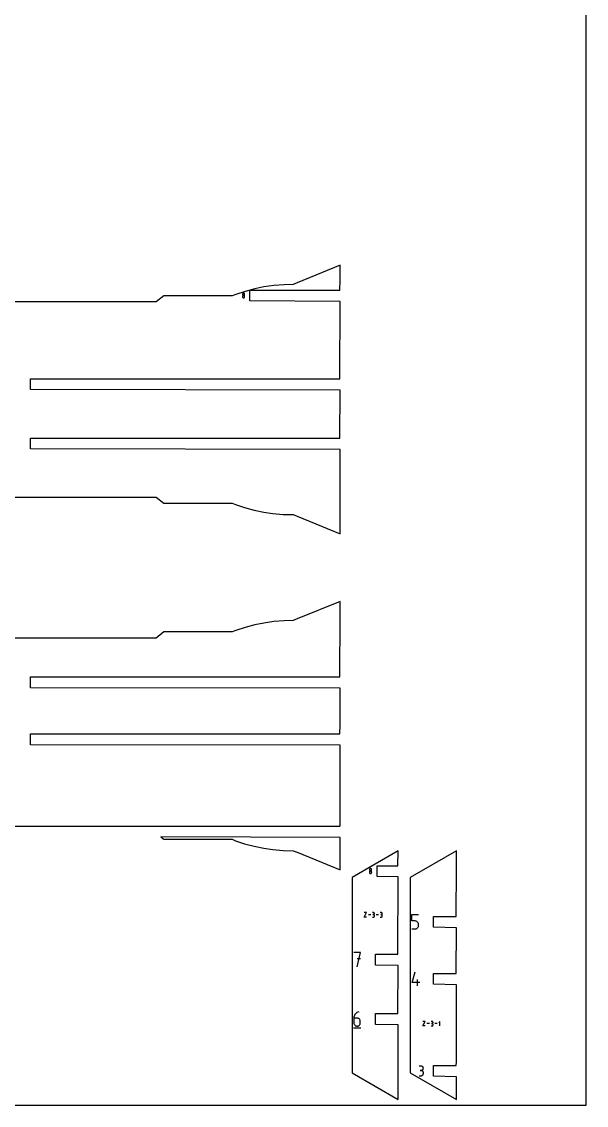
# Model space of a CAD drawing. Extents: x 0 to 450, y 0 to 500.
# Drawn here: x 297.7 to 450, y 0 to 292.6 of the extents above; entities that cross this region are included whole.
import ezdxf

# ---------------------------------------------------------------- set-up
doc = ezdxf.new("R2010")
doc.units = 0

msp = doc.modelspace()

# ---------------------------------------------------------------- linework, layer by layer
at = {"layer": 'annotation', "color": 1}
for p, q in [((357.250425, 219.065644), (357.245813, 219.014466)), ((357.245813, 219.014466), (357.245813, 219.014466)), ((357.245813, 219.014466), (357.250427, 218.963049)), ((357.250425, 218.49351), (357.245813, 218.442117)), ((357.245813, 218.442117), (357.245813, 218.299735)), ((357.245813, 218.299735), (357.245813, 218.299735)), ((357.245813, 218.299735), (357.250427, 218.248345)), ((357.263718, 219.113863), (357.250425, 219.065644)), ((357.263718, 218.541898), (357.250425, 218.49351)), ((357.250427, 218.963049), (357.263728, 218.914642)), ((357.250427, 218.248345), (357.263728, 218.200013)), ((357.284882, 219.158306), (357.263718, 219.113863)), ((357.284882, 218.586468), (357.263718, 218.541898)), ((357.263728, 218.914642), (357.2849, 218.870058)), ((357.263728, 218.200013), (357.2849, 218.155537)), ((357.313102, 219.198156), (357.284882, 219.158306)), ((357.313102, 218.626408), (357.284882, 218.586468)), ((357.2849, 218.870058), (357.313129, 218.830108)), ((357.2849, 218.155537), (357.313129, 218.115714)), ((357.347567, 219.232594), (357.313102, 219.198156)), ((357.347567, 218.660907), (357.313102, 218.626408)), ((357.313129, 218.830108), (357.347601, 218.795603)), ((357.313129, 218.115714), (357.347601, 218.081342)), ((357.387465, 219.260802), (357.347567, 219.232594)), ((357.387465, 218.689152), (357.347567, 218.660907)), ((357.347601, 218.795603), (357.3875, 218.767353)), ((357.347601, 218.081342), (357.3875, 218.05322)), ((357.431981, 219.281964), (357.387465, 219.260802)), ((357.431981, 218.710333), (357.387465, 218.689152)), ((357.3875, 218.767353), (357.432014, 218.74617)), ((357.3875, 218.05322), (357.432014, 218.032145)), ((357.480306, 219.29526), (357.431981, 219.281964)), ((357.480306, 218.723636), (357.431981, 218.710333)), ((357.432014, 218.74617), (357.480327, 218.732866)), ((357.432014, 218.032145), (357.480327, 218.018915)), ((357.531624, 219.299874), (357.480306, 219.29526)), ((357.531624, 218.728251), (357.480306, 218.723636)), ((357.480327, 218.732866), (357.531624, 218.728251)), ((357.480327, 218.018915), (357.531624, 218.014327)), ((357.582943, 219.29526), (357.531624, 219.299874)), ((357.531624, 219.299874), (357.531624, 219.299874)), ((357.531624, 218.728251), (357.582922, 218.732866)), ((357.582943, 218.723639), (357.531624, 218.728251)), ((357.531624, 218.728251), (357.531624, 218.728251)), ((357.531624, 218.728251), (357.531624, 218.728251)), ((357.531624, 218.014327), (357.582922, 218.018915)), ((357.531624, 218.014327), (357.531624, 218.014327)), ((357.582922, 218.732866), (357.631235, 218.74617)), ((357.582922, 218.018915), (357.631235, 218.032145)), ((357.631267, 219.281964), (357.582943, 219.29526)), ((357.631267, 218.710342), (357.582943, 218.723639)), ((357.631235, 218.74617), (357.675748, 218.767353)), ((357.631235, 218.032145), (357.675748, 218.05322)), ((357.675784, 219.260802), (357.631267, 219.281964)), ((357.675784, 218.68917), (357.631267, 218.710342)), ((357.675748, 218.767353), (357.715648, 218.795603)), ((357.675748, 218.05322), (357.715648, 218.081342)), ((357.715682, 219.232594), (357.675784, 219.260802)), ((357.715682, 218.660933), (357.675784, 218.68917)), ((357.715648, 218.795603), (357.75012, 218.830108)), ((357.715648, 218.081342), (357.75012, 218.115714)), ((357.750147, 219.198156), (357.715682, 219.232594)), ((357.750147, 218.626441), (357.715682, 218.660933)), ((357.75012, 218.830108), (357.778349, 218.870058)), ((357.75012, 218.115714), (357.778349, 218.155537)), ((357.778367, 219.158306), (357.750147, 219.198156)), ((357.778367, 218.586504), (357.750147, 218.626441)), ((357.778349, 218.870058), (357.799521, 218.914642)), ((357.778349, 218.155537), (357.799521, 218.200013)), ((357.79953, 219.113863), (357.778367, 219.158306)), ((357.79953, 218.541931), (357.778367, 218.586504)), ((357.799521, 218.914642), (357.812822, 218.963049)), ((357.799521, 218.200013), (357.812822, 218.248345)), ((357.812824, 219.065644), (357.79953, 219.113863)), ((357.812824, 218.493532), (357.79953, 218.541931)), ((357.812822, 218.963049), (357.817436, 219.014466)), ((357.812822, 218.248345), (357.817436, 218.299735)), ((357.817436, 219.014466), (357.812824, 219.065644)), ((357.817436, 218.442117), (357.812824, 218.493532)), ((357.817436, 219.014466), (357.817436, 219.014466)), ((357.817436, 218.299735), (357.817436, 218.442117)), ((357.817436, 218.442117), (357.817436, 218.442117)), ((391.490476, 63.68907), (391.485594, 63.63489)), ((391.485594, 63.63489), (391.485594, 63.63489)), ((391.485594, 63.63489), (391.490479, 63.580457)), ((391.490476, 63.083374), (391.485594, 63.028966)), ((391.485594, 63.028966), (391.485594, 62.878232)), ((391.485594, 62.878232), (391.485594, 62.878232)), ((391.485594, 62.878232), (391.490479, 62.823828)), ((391.50455, 63.740118), (391.490476, 63.68907)), ((391.50455, 63.134601), (391.490476, 63.083374)), ((391.490479, 63.580457), (391.50456, 63.529211)), ((391.490479, 62.823828), (391.50456, 62.77266)), ((391.526955, 63.787168), (391.50455, 63.740118)), ((391.526955, 63.181785), (391.50455, 63.134601)), ((391.50456, 63.529211), (391.526974, 63.482011)), ((391.50456, 62.77266), (391.526974, 62.725575)), ((391.55683, 63.829356), (391.526955, 63.787168)), ((391.55683, 63.224068), (391.526955, 63.181785)), ((391.526974, 63.482011), (391.556859, 63.439718)), ((391.526974, 62.725575), (391.556859, 62.683416)), ((391.593317, 63.865814), (391.55683, 63.829356)), ((391.593317, 63.260591), (391.55683, 63.224068)), ((391.556859, 63.439718), (391.593352, 63.403188)), ((391.556859, 62.683416), (391.593352, 62.647028)), ((391.635555, 63.895677), (391.593317, 63.865814)), ((391.635555, 63.290493), (391.593317, 63.260591)), ((391.593352, 63.403188), (391.635593, 63.373281)), ((391.593352, 62.647028), (391.635593, 62.617256)), ((391.682683, 63.91808), (391.635555, 63.895677)), ((391.682683, 63.312916), (391.635555, 63.290493)), ((391.635593, 63.373281), (391.682718, 63.350856)), ((391.635593, 62.617256), (391.682718, 62.594945)), ((391.733842, 63.932156), (391.682683, 63.91808)), ((391.733842, 63.327), (391.682683, 63.312916)), ((391.682718, 63.350856), (391.733865, 63.336771)), ((391.682718, 62.594945), (391.733865, 62.580938)), ((391.788171, 63.937041), (391.733842, 63.932156)), ((391.788171, 63.331885), (391.733842, 63.327)), ((391.733865, 63.336771), (391.788171, 63.331885)), ((391.733865, 62.580938), (391.788171, 62.576082)), ((391.842501, 63.932156), (391.788171, 63.937041)), ((391.788171, 63.937041), (391.788171, 63.937041)), ((391.788171, 63.331885), (391.842478, 63.336771)), ((391.842501, 63.327003), (391.788171, 63.331885)), ((391.788171, 63.331885), (391.788171, 63.331885)), ((391.788171, 63.331885), (391.788171, 63.331885)), ((391.788171, 62.576082), (391.842478, 62.580938)), ((391.788171, 62.576082), (391.788171, 62.576082)), ((391.842478, 63.336771), (391.893625, 63.350856)), ((391.842478, 62.580938), (391.893625, 62.594945)), ((391.89366, 63.91808), (391.842501, 63.932156)), ((391.89366, 63.312926), (391.842501, 63.327003)), ((391.893625, 63.350856), (391.94075, 63.373281)), ((391.893625, 62.594945), (391.94075, 62.617256)), ((391.940788, 63.895677), (391.89366, 63.91808)), ((391.940788, 63.290512), (391.89366, 63.312926)), ((391.94075, 63.373281), (391.98299, 63.403188)), ((391.94075, 62.617256), (391.98299, 62.647028)), ((391.983026, 63.865814), (391.940788, 63.895677)), ((391.983026, 63.260619), (391.940788, 63.290512)), ((391.98299, 63.403188), (392.019484, 63.439718)), ((391.98299, 62.647028), (392.019484, 62.683416)), ((392.019512, 63.829356), (391.983026, 63.865814)), ((392.019512, 63.224103), (391.983026, 63.260619)), ((392.019484, 63.439718), (392.049369, 63.482011)), ((392.019484, 62.683416), (392.049369, 62.725575)), ((392.049388, 63.787168), (392.019512, 63.829356)), ((392.049388, 63.181823), (392.019512, 63.224103)), ((392.049369, 63.482011), (392.071783, 63.529211)), ((392.049369, 62.725575), (392.071783, 62.77266)), ((392.071793, 63.740118), (392.049388, 63.787168)), ((392.071793, 63.134635), (392.049388, 63.181823)), ((392.071783, 63.529211), (392.085864, 63.580457)), ((392.071783, 62.77266), (392.085864, 62.823828)), ((392.085867, 63.68907), (392.071793, 63.740118)), ((392.085867, 63.083397), (392.071793, 63.134635)), ((392.085864, 63.580457), (392.090749, 63.63489)), ((392.085864, 62.823828), (392.090749, 62.878232)), ((392.090749, 63.63489), (392.085867, 63.68907)), ((392.090749, 63.028966), (392.085867, 63.083397)), ((392.090749, 63.63489), (392.090749, 63.63489)), ((392.090749, 62.878232), (392.090749, 63.028966)), ((392.090749, 63.028966), (392.090749, 63.028966)), ((390.066907, 50.832577), (390.738239, 52.041643)), ((390.738239, 52.041643), (390.066907, 52.041643)), ((390.738239, 50.832577), (390.066907, 50.832577)), ((391.852849, 51.43711), (391.191753, 51.43711)), ((392.574623, 52.04024), (392.306135, 52.04024)), ((392.306135, 50.832615), (392.574623, 50.832615)), ((392.574623, 51.503265), (392.440189, 51.503265)), ((392.440189, 51.503265), (392.574623, 51.503265)), ((392.622911, 52.035906), (392.574623, 52.04024)), ((392.574623, 51.503265), (392.622911, 51.507601)), ((392.622911, 51.498931), (392.574623, 51.503265)), ((392.574623, 51.503265), (392.574623, 51.503265)), ((392.574623, 50.832615), (392.622911, 50.836947)), ((392.574623, 50.832615), (392.574623, 50.832615)), ((392.668348, 52.023416), (392.622911, 52.035906)), ((392.622911, 51.507601), (392.668348, 51.520099)), ((392.668348, 51.486441), (392.622911, 51.498931)), ((392.622911, 50.836947), (392.668348, 50.849432)), ((392.710179, 52.003537), (392.668348, 52.023416)), ((392.668348, 51.520099), (392.710179, 51.539997)), ((392.710179, 51.466562), (392.668348, 51.486441)), ((392.668348, 50.849432), (392.710179, 50.869302)), ((392.747648, 51.977038), (392.710179, 52.003537)), ((392.710179, 51.539997), (392.747648, 51.566535)), ((392.747648, 51.440063), (392.710179, 51.466562)), ((392.710179, 50.869302), (392.747648, 50.895793)), ((392.779999, 51.944687), (392.747648, 51.977038)), ((392.747648, 51.566535), (392.779999, 51.598948)), ((392.779999, 51.407712), (392.747648, 51.440063)), ((392.747648, 50.895793), (392.779999, 50.928137)), ((392.806477, 51.907253), (392.779999, 51.944687)), ((392.779999, 51.598948), (392.806477, 51.636477)), ((392.806477, 51.370278), (392.779999, 51.407712)), ((392.779999, 50.928137), (392.806477, 50.965569)), ((392.826325, 51.865504), (392.806477, 51.907253)), ((392.806477, 51.636477), (392.826325, 51.678359)), ((392.826325, 51.328529), (392.806477, 51.370278)), ((392.806477, 50.965569), (392.826325, 51.007321)), ((392.838788, 51.820207), (392.826325, 51.865504)), ((392.826325, 51.678359), (392.838788, 51.723831)), ((392.838788, 51.283233), (392.826325, 51.328529)), ((392.826325, 51.007321), (392.838788, 51.052628)), ((392.84311, 51.772132), (392.838788, 51.820207)), ((392.838788, 51.723831), (392.84311, 51.772132)), ((392.84311, 51.235157), (392.838788, 51.283233)), ((392.838788, 51.052628), (392.84311, 51.100724)), ((392.84311, 51.772132), (392.84311, 51.772132)), ((392.84311, 51.100724), (392.84311, 51.235157)), ((392.84311, 51.235157), (392.84311, 51.235157)), ((393.95772, 51.43711), (393.296623, 51.43711)), ((394.679493, 52.04024), (394.411006, 52.04024)), ((394.411006, 50.832615), (394.679493, 50.832615)), ((394.679493, 51.503265), (394.54506, 51.503265)), ((394.54506, 51.503265), (394.679493, 51.503265)), ((394.727781, 52.035906), (394.679493, 52.04024)), ((394.679493, 51.503265), (394.727781, 51.507601)), ((394.727781, 51.498931), (394.679493, 51.503265)), ((394.679493, 51.503265), (394.679493, 51.503265)), ((394.679493, 50.832615), (394.727781, 50.836947)), ((394.679493, 50.832615), (394.679493, 50.832615)), ((394.773219, 52.023416), (394.727781, 52.035906)), ((394.727781, 51.507601), (394.773219, 51.520099)), ((394.773219, 51.486441), (394.727781, 51.498931)), ((394.727781, 50.836947), (394.773219, 50.849432)), ((394.81505, 52.003537), (394.773219, 52.023416)), ((394.773219, 51.520099), (394.81505, 51.539997)), ((394.81505, 51.466562), (394.773219, 51.486441)), ((394.773219, 50.849432), (394.81505, 50.869302)), ((394.852519, 51.977038), (394.81505, 52.003537)), ((394.81505, 51.539997), (394.852519, 51.566535)), ((394.852519, 51.440063), (394.81505, 51.466562)), ((394.81505, 50.869302), (394.852519, 50.895793)), ((394.88487, 51.944687), (394.852519, 51.977038)), ((394.852519, 51.566535), (394.88487, 51.598948)), ((394.88487, 51.407712), (394.852519, 51.440063)), ((394.852519, 50.895793), (394.88487, 50.928137)), ((394.911347, 51.907253), (394.88487, 51.944687)), ((394.88487, 51.598948), (394.911347, 51.636477)), ((394.911347, 51.370278), (394.88487, 51.407712)), ((394.88487, 50.928137), (394.911347, 50.965569)), ((394.931195, 51.865504), (394.911347, 51.907253)), ((394.911347, 51.636477), (394.931195, 51.678359)), ((394.931195, 51.328529), (394.911347, 51.370278)), ((394.911347, 50.965569), (394.931195, 51.007321)), ((394.943659, 51.820207), (394.931195, 51.865504)), ((394.931195, 51.678359), (394.943659, 51.723831)), ((394.943659, 51.283233), (394.931195, 51.328529)), ((394.931195, 51.007321), (394.943659, 51.052628)), ((394.947981, 51.772132), (394.943659, 51.820207)), ((394.943659, 51.723831), (394.947981, 51.772132)), ((394.947981, 51.235157), (394.943659, 51.283233)), ((394.943659, 51.052628), (394.947981, 51.100724)), ((394.947981, 51.772132), (394.947981, 51.772132)), ((394.947981, 51.100724), (394.947981, 51.235157)), ((394.947981, 51.235157), (394.947981, 51.235157)), ((402.965482, 49.780202), (402.965482, 51.514056)), ((402.965482, 51.514056), (404.694697, 51.514056)), ((403.83009, 49.780202), (402.965482, 49.780202)), ((403.985334, 49.766324), (403.83009, 49.780202)), ((404.131519, 49.726302), (403.985334, 49.766324)), ((402.965482, 47.620514), (403.83009, 47.620514)), ((403.83009, 47.620514), (403.98527, 47.634467)), ((403.83009, 47.620514), (403.83009, 47.620514)), ((403.98527, 47.634467), (404.131421, 47.674691)), ((404.131421, 47.674691), (404.266079, 47.738738)), ((404.266187, 49.662548), (404.131519, 49.726302)), ((404.266079, 47.738738), (404.38678, 47.824157)), ((404.38688, 49.577475), (404.266187, 49.662548)), ((404.38678, 47.824157), (404.49106, 47.928499)), ((404.49114, 49.473498), (404.38688, 49.577475)), ((404.49106, 47.928499), (404.576456, 48.049314)), ((404.57651, 49.35303), (404.49114, 49.473498)), ((404.576456, 48.049314), (404.640503, 48.184152)), ((404.640531, 49.218484), (404.57651, 49.35303)), ((404.640503, 48.184152), (404.680738, 48.330563)), ((404.680746, 49.072275), (404.640531, 49.218484)), ((404.680738, 48.330563), (404.694697, 48.486098)), ((404.694697, 48.916815), (404.680746, 49.072275)), ((404.694697, 48.486098), (404.694697, 48.916815)), ((404.694697, 48.916815), (404.694697, 48.916815)), ((389.031456, 41.279179), (387.300443, 41.279179)), ((388.166072, 37.386536), (389.031456, 41.279179)), ((389.031456, 39.545725), (388.166072, 39.545725)), ((403.007835, 33.136909), (403.833674, 36.033183)), ((405.075702, 33.136909), (403.007835, 33.136909)), ((404.455856, 32.308968), (404.455856, 33.962981)), ((387.319485, 23.792382), (387.300341, 23.529209)), ((387.300341, 23.529209), (387.300341, 22.235106)), ((388.164948, 23.529209), (387.300341, 23.529209)), ((387.375364, 24.045239), (387.319485, 23.792382)), ((387.465644, 24.284645), (387.375364, 24.045239)), ((387.587991, 24.507466), (387.465644, 24.284645)), ((387.740073, 24.710567), (387.587991, 24.507466)), ((387.919557, 24.890812), (387.740073, 24.710567)), ((388.124108, 25.045066), (387.919557, 24.890812)), ((388.351395, 25.170195), (388.124108, 25.045066)), ((388.32045, 23.515332), (388.164948, 23.529209)), ((388.466772, 23.47531), (388.32045, 23.515332)), ((388.599083, 25.263063), (388.351395, 25.170195)), ((388.60148, 23.411555), (388.466772, 23.47531)), ((388.599083, 25.263063), (388.599083, 25.263063)), ((388.72214, 23.326483), (388.60148, 23.411555)), ((387.192051, 20.882829), (389.138822, 20.882829)), ((387.300341, 22.235106), (387.300341, 22.235106)), ((387.300341, 22.235106), (387.3143, 22.079571)), ((387.3143, 22.079571), (387.354535, 21.933159)), ((387.354535, 21.933159), (387.418582, 21.798321)), ((387.418582, 21.798321), (387.503978, 21.677506)), ((387.503978, 21.677506), (387.608258, 21.573165)), ((387.608258, 21.573165), (387.728959, 21.487746)), ((387.728959, 21.487746), (387.863617, 21.423699)), ((387.863617, 21.423699), (388.009768, 21.383474)), ((388.009768, 21.383474), (388.164948, 21.369522)), ((388.164948, 21.369522), (388.32045, 21.383474)), ((388.164948, 21.369522), (388.164948, 21.369522)), ((388.32045, 21.383474), (388.466772, 21.423699)), ((388.466772, 21.423699), (388.60148, 21.487746)), ((388.60148, 21.487746), (388.72214, 21.573165)), ((388.82632, 23.222506), (388.72214, 23.326483)), ((388.72214, 21.573165), (388.82632, 21.677506)), ((388.911585, 23.102038), (388.82632, 23.222506)), ((388.82632, 21.677506), (388.911585, 21.798321)), ((388.975502, 22.967492), (388.911585, 23.102038)), ((388.911585, 21.798321), (388.975502, 21.933159)), ((389.015637, 22.821282), (388.975502, 22.967492)), ((388.975502, 21.933159), (389.015637, 22.079571)), ((389.029556, 22.665823), (389.015637, 22.821282)), ((389.015637, 22.079571), (389.029556, 22.235106)), ((389.029556, 22.235106), (389.029556, 22.665823)), ((389.029556, 22.665823), (389.029556, 22.665823)), ((405.866141, 21.445564), (406.537473, 22.654629)), ((406.537473, 22.654629), (405.866141, 22.654629)), ((406.537473, 21.445564), (405.866141, 21.445564)), ((407.652083, 22.050096), (406.990987, 22.050096)), ((408.373856, 22.653227), (408.105369, 22.653227)), ((408.105369, 21.445602), (408.373856, 21.445602)), ((408.373856, 22.116252), (408.239423, 22.116252)), ((408.239423, 22.116252), (408.373856, 22.116252)), ((408.422145, 22.648892), (408.373856, 22.653227)), ((408.373856, 22.116252), (408.422145, 22.120587)), ((408.422145, 22.111917), (408.373856, 22.116252)), ((408.373856, 22.116252), (408.373856, 22.116252)), ((408.373856, 21.445602), (408.422145, 21.449933)), ((408.373856, 21.445602), (408.373856, 21.445602)), ((408.467582, 22.636402), (408.422145, 22.648892)), ((408.422145, 22.120587), (408.467582, 22.133085)), ((408.467582, 22.099427), (408.422145, 22.111917)), ((408.422145, 21.449933), (408.467582, 21.462418)), ((408.509413, 22.616523), (408.467582, 22.636402)), ((408.467582, 22.133085), (408.509413, 22.152983)), ((408.509413, 22.079548), (408.467582, 22.099427)), ((408.467582, 21.462418), (408.509413, 21.482288)), ((408.546882, 22.590024), (408.509413, 22.616523)), ((408.509413, 22.152983), (408.546882, 22.179521)), ((408.546882, 22.053049), (408.509413, 22.079548)), ((408.509413, 21.482288), (408.546882, 21.508779)), ((408.579233, 22.557674), (408.546882, 22.590024)), ((408.546882, 22.179521), (408.579233, 22.211935)), ((408.579233, 22.020699), (408.546882, 22.053049)), ((408.546882, 21.508779), (408.579233, 21.541123)), ((408.60571, 22.52024), (408.579233, 22.557674)), ((408.579233, 22.211935), (408.60571, 22.249463)), ((408.60571, 21.983265), (408.579233, 22.020699)), ((408.579233, 21.541123), (408.60571, 21.578555)), ((408.625559, 22.47849), (408.60571, 22.52024)), ((408.60571, 22.249463), (408.625559, 22.291345)), ((408.625559, 21.941515), (408.60571, 21.983265)), ((408.60571, 21.578555), (408.625559, 21.620307)), ((408.638022, 22.433194), (408.625559, 22.47849)), ((408.625559, 22.291345), (408.638022, 22.336817)), ((408.638022, 21.896219), (408.625559, 21.941515)), ((408.625559, 21.620307), (408.638022, 21.665615)), ((408.642344, 22.385118), (408.638022, 22.433194)), ((408.638022, 22.336817), (408.642344, 22.385118)), ((408.642344, 21.848143), (408.638022, 21.896219)), ((408.638022, 21.665615), (408.642344, 21.71371)), ((408.642344, 22.385118), (408.642344, 22.385118)), ((408.642344, 21.71371), (408.642344, 21.848143)), ((408.642344, 21.848143), (408.642344, 21.848143)), ((409.756954, 22.050096), (409.095857, 22.050096)), ((410.479068, 22.654629), (410.210278, 22.385763)), ((410.479068, 21.445564), (410.479068, 22.654629)), ((405.459473, 10.579924), (404.884296, 10.579924)), ((405.459473, 9.429569), (405.171479, 9.429569)), ((405.171479, 9.429569), (405.459473, 9.429569)), ((405.56292, 10.570639), (405.459473, 10.579924)), ((405.459473, 9.429569), (405.56292, 9.438857)), ((405.56292, 9.420284), (405.459473, 9.429569)), ((405.459473, 9.429569), (405.459473, 9.429569)), ((405.66026, 10.54388), (405.56292, 10.570639)), ((405.56292, 9.438857), (405.66026, 9.465631)), ((405.66026, 9.393526), (405.56292, 9.420284)), ((405.749875, 10.501294), (405.66026, 10.54388)), ((405.66026, 9.465631), (405.749875, 9.508259)), ((405.749875, 9.35094), (405.66026, 9.393526)), ((405.830144, 10.444526), (405.749875, 10.501294)), ((405.749875, 9.508259), (405.830144, 9.56511)), ((405.830144, 9.294172), (405.749875, 9.35094)), ((405.899449, 10.375222), (405.830144, 10.444526)), ((405.830144, 9.56511), (405.899449, 9.63455)), ((405.899449, 9.224867), (405.830144, 9.294172)), ((405.956171, 10.295028), (405.899449, 10.375222)), ((405.899449, 9.63455), (405.956171, 9.714947)), ((405.956171, 9.144673), (405.899449, 9.224867)), ((405.998692, 10.205588), (405.956171, 10.295028)), ((405.956171, 9.714947), (405.998692, 9.804669)), ((405.998692, 9.055234), (405.956171, 9.144673)), ((406.025391, 10.10855), (405.998692, 10.205588)), ((405.998692, 9.804669), (406.025391, 9.902084)), ((406.025391, 8.958196), (405.998692, 9.055234)), ((406.034651, 10.005559), (406.025391, 10.10855)), ((406.025391, 9.902084), (406.034651, 10.005559)), ((406.034651, 8.855204), (406.025391, 8.958196)), ((406.034651, 10.005559), (406.034651, 10.005559)), ((406.034651, 8.56721), (406.034651, 8.855204)), ((406.034651, 8.855204), (406.034651, 8.855204)), ((404.884296, 7.992844), (405.459473, 7.992844)), ((405.459473, 7.992844), (405.56292, 8.002124)), ((405.459473, 7.992844), (405.459473, 7.992844)), ((405.56292, 8.002124), (405.66026, 8.028869)), ((405.66026, 8.028869), (405.749875, 8.071438)), ((405.749875, 8.071438), (405.830144, 8.128189)), ((405.830144, 8.128189), (405.899449, 8.19748)), ((405.899449, 8.19748), (405.956171, 8.277669)), ((405.956171, 8.277669), (405.998692, 8.367115)), ((405.998692, 8.367115), (406.025391, 8.464175)), ((406.025391, 8.464175), (406.034651, 8.56721))]:
    msp.add_line(p, q, dxfattribs=at)
at = {"layer": 'boundary', "color": 5}
for p, q in [((383.612293, 226.824473), (371.989479, 222.08236)), ((383.612293, 222.818772), (383.612293, 226.824473)), ((383.517292, 220.107908), (383.612293, 222.818772)), ((357.94587, 219.785091), (355.418825, 218.954972)), ((360.573776, 220.471122), (357.94587, 219.785091)), ((359.190636, 217.207908), (359.190637, 220.107908)), ((359.190637, 220.107908), (383.517292, 220.107908)), ((363.02344, 220.96999), (360.573776, 220.471122)), ((365.734003, 221.353999), (363.02344, 220.96999)), ((368.481966, 221.575714), (365.734003, 221.353999)), ((370.918082, 221.645229), (368.481966, 221.575714)), ((371.989479, 222.08236), (370.918082, 221.645229)), ((325.543542, 216.910295), (295.215604, 216.910295)), ((333.977301, 216.910294), (325.543542, 216.910295)), ((336.008997, 218.568162), (333.977301, 216.910294)), ((350.356455, 218.568164), (336.008997, 218.568162)), ((354.447201, 218.568166), (350.356455, 218.568164)), ((355.418825, 218.954972), (354.447201, 218.568166)), ((383.612292, 217.057908), (359.190636, 217.207908)), ((383.517292, 196.18335), (383.612292, 217.057908)), ((300.046052, 193.28335), (300.046052, 196.18335)), ((300.046052, 196.18335), (383.517292, 196.18335)), ((383.612292, 193.133349), (300.046052, 193.28335)), ((383.517292, 180.166785), (383.612292, 193.133349)), ((300.046052, 180.166784), (383.517292, 180.166785)), ((300.046052, 177.266785), (300.046052, 180.166784)), ((383.612292, 177.116785), (300.046052, 177.266785)), ((383.612292, 158.320811), (383.612292, 177.116785)), ((295.215604, 164.229284), (325.543541, 164.229284)), ((325.543541, 164.229284), (333.977302, 164.229284)), ((333.977302, 164.229284), (336.008997, 162.571417)), ((336.008997, 162.571417), (350.356455, 162.571417)), ((350.356455, 162.571417), (354.447201, 162.571417)), ((354.447201, 162.571417), (355.37962, 162.199742)), ((355.37962, 162.199742), (357.821244, 161.390876)), ((357.821244, 161.390876), (360.377235, 160.70863)), ((360.377235, 160.70863), (363.02344, 160.169593)), ((363.02344, 160.169593), (365.444291, 159.820654)), ((365.444291, 159.820654), (368.167481, 159.576476)), ((368.167481, 159.576476), (370.918082, 159.494351)), ((370.918082, 159.494351), (371.98948, 159.057221)), ((371.98948, 159.057221), (383.612292, 154.315112)), ((383.612292, 154.315112), (383.612292, 158.320811)), ((383.612292, 136.080434), (371.989479, 131.338325)), ((383.612293, 132.074733), (383.612292, 136.080434)), ((383.517293, 115.673742), (383.612293, 132.074733)), ((357.94587, 129.041056), (355.418826, 128.210936)), ((360.573775, 129.727091), (357.94587, 129.041056)), ((363.02344, 130.225954), (360.573775, 129.727091)), ((365.734003, 130.609961), (363.02344, 130.225954)), ((368.481966, 130.831679), (365.734003, 130.609961)), ((370.918082, 130.901195), (368.481966, 130.831679)), ((371.989479, 131.338325), (370.918082, 130.901195)), ((325.543543, 126.166264), (295.215605, 126.166264)), ((333.9773, 126.166263), (325.543543, 126.166264)), ((336.008996, 127.824131), (333.9773, 126.166263)), ((350.356455, 127.82413), (336.008996, 127.824131)), ((354.447202, 127.824131), (350.356455, 127.82413)), ((355.418826, 128.210936), (354.447202, 127.824131)), ((300.046052, 115.673741), (383.517293, 115.673742)), ((300.046052, 112.773742), (300.046052, 115.673741)), ((383.612292, 112.623742), (300.046052, 112.773742)), ((383.612292, 102.699602), (383.612292, 112.623742)), ((383.517292, 100.277532), (383.612292, 102.699602)), ((300.046052, 97.377532), (300.046052, 100.277532)), ((300.046052, 100.277532), (383.517292, 100.277532)), ((383.612292, 97.227532), (300.046052, 97.377532)), ((383.612292, 75.544302), (383.612292, 97.227532)), ((233.389573, 75.394303), (383.517292, 75.394303)), ((383.517292, 75.394303), (383.612292, 75.544302)), ((383.612292, 72.344304), (335.191687, 72.494303)), ((335.191687, 72.494303), (336.008997, 71.827377)), ((336.008997, 71.827377), (350.356455, 71.82738)), ((350.356455, 71.82738), (354.447201, 71.827379)), ((354.447201, 71.827379), (355.37962, 71.455703)), ((355.37962, 71.455703), (357.821244, 70.646847)), ((357.821244, 70.646847), (360.377235, 69.964595)), ((383.612292, 67.576777), (383.612292, 72.344304)), ((360.377235, 69.964595), (363.02344, 69.425561)), ((363.02344, 69.425561), (365.444291, 69.076613)), ((365.444291, 69.076613), (368.167481, 68.832437)), ((368.167481, 68.832437), (370.918082, 68.750316)), ((370.918082, 68.750316), (371.98948, 68.313185)), ((371.98948, 68.313185), (383.612293, 63.571078)), ((383.612293, 63.571078), (383.612292, 67.576777)), ((399.277435, 68.751099), (386.787293, 61.544291)), ((399.182435, 64.707416), (399.277435, 68.751099)), ((414.942576, 68.751096), (402.452435, 61.544294)), ((414.942576, 64.266633), (414.942576, 68.751096)), ((393.541571, 61.807416), (393.541571, 64.707416)), ((393.541571, 64.707416), (399.182435, 64.707416)), ((386.787293, 61.544291), (386.787293, 60.628427)), ((399.277434, 61.657416), (393.541571, 61.807416)), ((399.182434, 40.782857), (399.277434, 61.657416)), ((402.452435, 61.544294), (402.452434, 60.628431)), ((414.847576, 51.017285), (414.942576, 64.266633)), ((386.787293, 60.628427), (386.787293, 8.794304)), ((402.452434, 60.628431), (402.452435, 8.7943)), ((408.747505, 48.117285), (408.747505, 51.017285)), ((408.747505, 51.017285), (414.847576, 51.017285)), ((414.942576, 47.967285), (408.747505, 48.117285)), ((414.847576, 35.621075), (414.942576, 47.967285)), ((393.082363, 37.882857), (393.082363, 40.782858)), ((393.082363, 40.782858), (399.182434, 40.782857)), ((399.277434, 37.732858), (393.082363, 37.882857)), ((399.182434, 24.766293), (399.277434, 37.732858)), ((408.747505, 32.721075), (408.747505, 35.621075)), ((408.747505, 35.621075), (414.847576, 35.621075)), ((414.942576, 32.571076), (408.747505, 32.721075)), ((414.942576, 11.779457), (414.942576, 32.571076)), ((393.082363, 21.866293), (393.082363, 24.766293)), ((393.082363, 24.766293), (399.182434, 24.766293)), ((399.277434, 21.716293), (393.082363, 21.866293)), ((399.277434, 11.779457), (399.277434, 21.716293)), ((399.277434, 6.071961), (399.277434, 11.779457)), ((414.847576, 10.737846), (414.942576, 11.779457)), ((386.787293, 8.794304), (399.277434, 1.5875)), ((402.452435, 8.7943), (414.942576, 1.5875)), ((408.747506, 7.837846), (408.747505, 10.737846)), ((408.747505, 10.737846), (414.847576, 10.737846)), ((399.277434, 1.5875), (399.277434, 6.071961)), ((414.942576, 7.687846), (408.747506, 7.837846)), ((414.942576, 6.071961), (414.942576, 7.687846)), ((414.942576, 1.5875), (414.942576, 6.071961))]:
    msp.add_line(p, q, dxfattribs=at)
at = {"layer": 'frame', "color": 5}
for p, q in [((450, 0), (450, 500)), ((0, 0), (450, 0))]:
    msp.add_line(p, q, dxfattribs=at)

doc.saveas('drawing.dxf')
